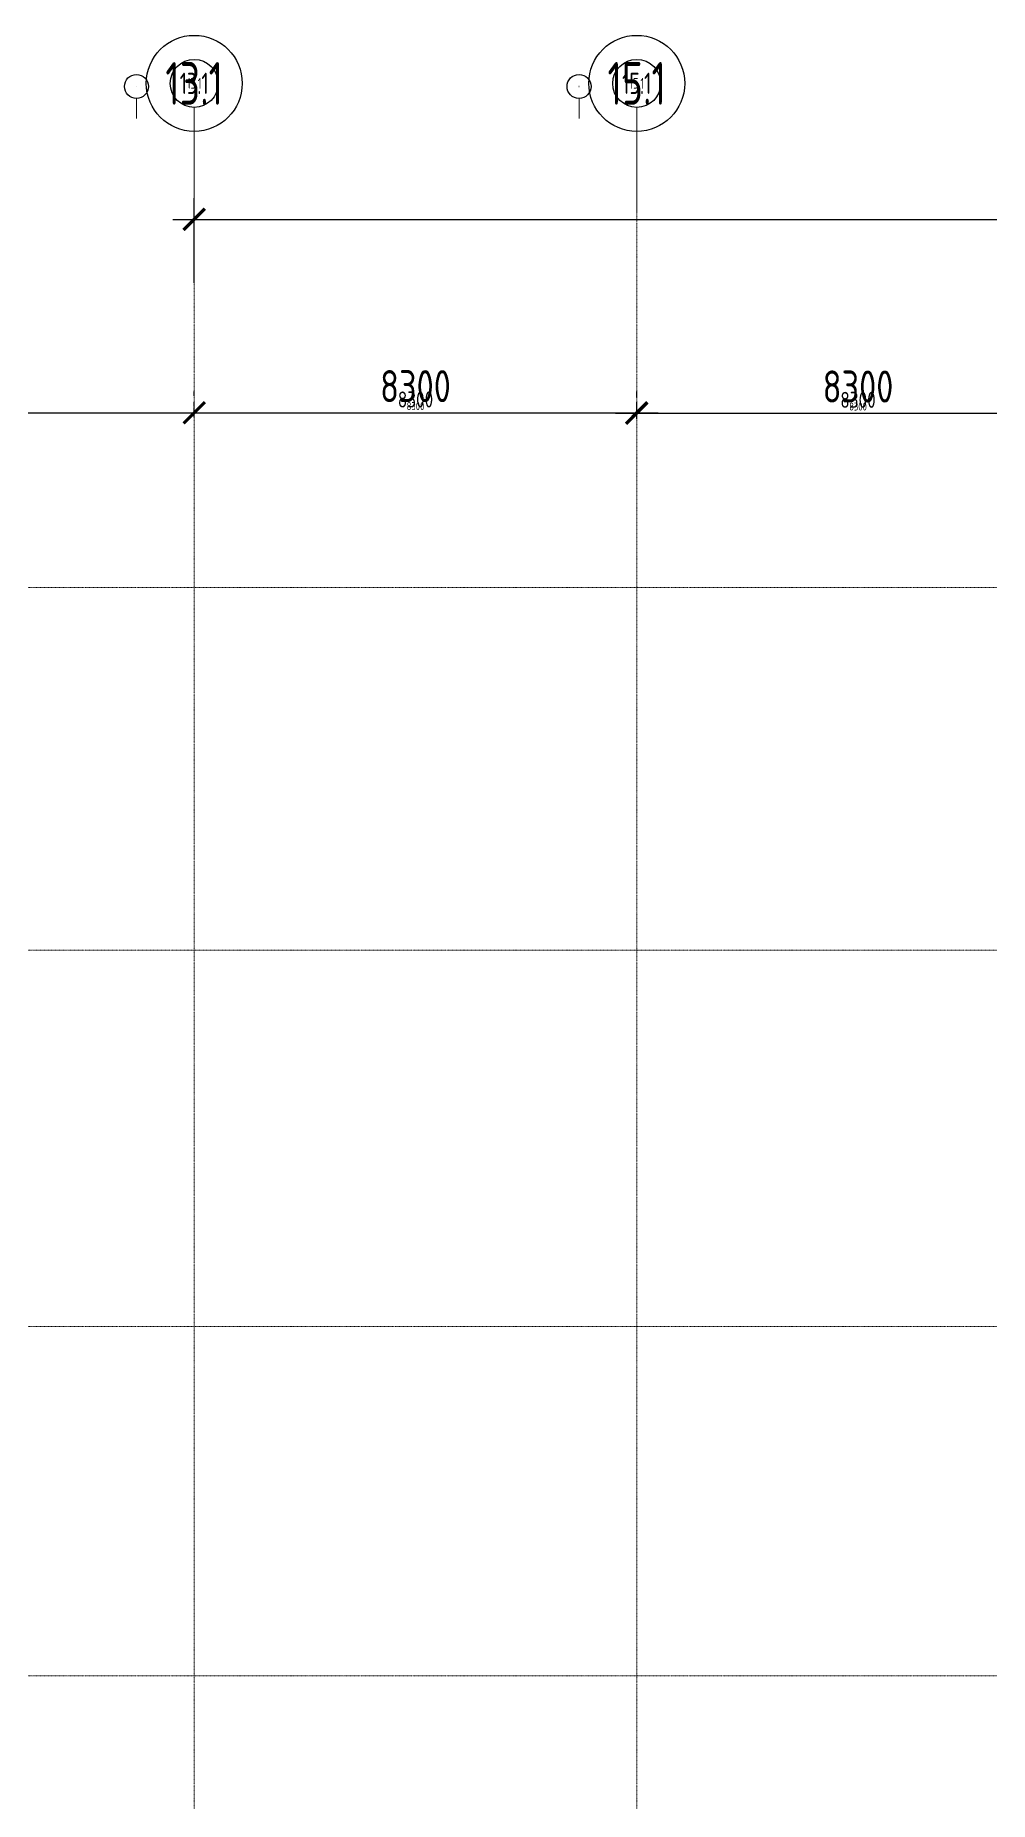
# Model space of a CAD drawing. Header units: millimetres. Extents: x -798 to 124478, y -405 to 121556.
# Drawn here: x 52093 to 69992, y 39219 to 72329 of the extents above; entities that cross this region are included whole.
import ezdxf
from ezdxf.enums import TextEntityAlignment as Align

# ---------------------------------------------------------------- set-up
doc = ezdxf.new("R2010")
doc.units = ezdxf.units.MM
doc.linetypes.add('CENTER', pattern=[2, 1.25, -0.25, 0.25, -0.25])
doc.linetypes.add('Strichpunkt', pattern=[25.4, 12.7, -6.35, 0, -6.35])
for name, color, linetype in [('1', 7, 'Continuous'), ('1 @ 0.1', 7, 'Continuous'), ('1 @ 0.15', 7, 'Continuous'), ('1 @ 0.2', 7, 'Continuous'), ('1 @ 100', 7, 'Continuous'), ('1 @ 200', 7, 'Continuous'), ('1 @ 50', 7, 'Continuous'), ('A-DIM', 4, 'Continuous'), ('A-DIM @ 0.1', 4, 'Continuous'), ('A-DIM @ 0.15', 4, 'Continuous'), ('A-DIM @ 0.2', 4, 'Continuous'), ('A-DIM @ 100', 4, 'Continuous'), ('A-DIM @ 200', 4, 'Continuous'), ('A-DIM @ 50', 4, 'Continuous')]:
    doc.layers.add(name, color=color, linetype=linetype)
doc.layers.add('A-AXES', color=40, linetype='CENTER', lineweight=5)
doc.styles.add('Arch-Dim', font='romans.shx', dxfattribs={"width": 0.75})
doc.dimstyles.new('Масштабируемый', dxfattribs={"dimscale": 100, "dimtxt": 3, "dimasz": 2, "dimexe": 2, "dimexo": 2, "dimgap": 1, "dimtad": 1, "dimdec": 0, "dimzin": 3, "dimdsep": 46, "dimtxsty": 'Arch-Dim', "dimblk": 'ARCHTICK', "dimcen": 2.5, "dimdle": 2, "dimazin": 2, "dimtfac": 0.75, "dimtdec": 0, "dimtmove": 1, "dimatfit": 0, "dimfxl": 1, "dimtolj": 1, "dimtzin": 0, "dimarcsym": 0})

# ---------------------------------------------------------------- blocks, each defined once
blk = doc.blocks.new('_ArchTick')
at = {"color": 0, "linetype": 'ByBlock', "const_width": 0.15}
blk.add_lwpolyline([(-0.5, -0.5), (0.5, 0.5)], dxfattribs=at)
blk = doc.blocks.new('*D381')
at = {"layer": 'A-DIM', "color": 0, "lineweight": -2, "ltscale": 50, "transparency": 16777216}
for p, q in [((2206197, -2366844), (2206197, -2368771)), ((2214492, -2368053), (2214492, -2367971)), ((2205797, -2368371), (2214892, -2368371))]:
    blk.add_line(p, q, dxfattribs=at)
at = {"layer": 'Defpoints', "color": 0, "ltscale": 50, "transparency": 16777216}
for p in [(2206197, -2366444), (2214492, -2368371), (2214492, -2368453)]:
    blk.add_point(p, dxfattribs=at)
at = {"layer": 'A-DIM', "color": 0, "lineweight": -2, "ltscale": 50, "transparency": 16777216, "xscale": 400, "yscale": 400, "zscale": 400, "rotation": 180}
blk.add_blockref('_ArchTick', (2206197, -2368371), dxfattribs=at)
at = {"layer": 'A-DIM', "color": 0, "lineweight": -2, "ltscale": 50, "transparency": 16777216, "xscale": 400, "yscale": 400, "zscale": 400}
blk.add_blockref('_ArchTick', (2214492, -2368371), dxfattribs=at)
at = {"layer": 'A-DIM', "color": 0, "ltscale": 50, "transparency": 16777216, "insert": (2210344, -2367871), "char_height": 600, "attachment_point": 5, "style": 'Arch-Dim'}
blk.add_mtext('\\A1;8295', dxfattribs=at)
blk = doc.blocks.new('*D382')
at = {"layer": 'A-DIM', "color": 0, "lineweight": -2, "ltscale": 50, "transparency": 16777216}
for p, q in [((2206197, -2366445), (2206197, -2368372)), ((2206196, -2368371), (2214492, -2368371)), ((2214492, -2368453), (2214492, -2368371))]:
    blk.add_line(p, q, dxfattribs=at)
at = {"layer": 'Defpoints', "color": 0, "ltscale": 50, "transparency": 16777216}
for p in [(2206197, -2366444), (2214492, -2368371), (2214492, -2368453)]:
    blk.add_point(p, dxfattribs=at)
at = {"layer": 'A-DIM', "color": 0, "lineweight": -2, "ltscale": 50, "transparency": 16777216, "xscale": 0.3, "yscale": 0.3, "zscale": 0.3, "rotation": 180}
blk.add_blockref('_ArchTick', (2206197, -2368371), dxfattribs=at)
at = {"layer": 'A-DIM', "color": 0, "lineweight": -2, "ltscale": 50, "transparency": 16777216, "xscale": 0.3, "yscale": 0.3, "zscale": 0.3}
blk.add_blockref('_ArchTick', (2214492, -2368371), dxfattribs=at)
at = {"layer": 'A-DIM', "color": 0, "ltscale": 50, "transparency": 16777216, "insert": (2210344, -2368371), "char_height": 0.45, "attachment_point": 5, "style": 'Arch-Dim'}
blk.add_mtext('\\A1;8295', dxfattribs=at)
blk = doc.blocks.new('*D383')
at = {"layer": 'A-DIM', "color": 0, "lineweight": -2, "ltscale": 50, "transparency": 16777216}
for p, q in [((2206197, -2366544), (2206197, -2368471)), ((2206097, -2368371), (2214592, -2368371)), ((2214492, -2368353), (2214492, -2368271))]:
    blk.add_line(p, q, dxfattribs=at)
at = {"layer": 'Defpoints', "color": 0, "ltscale": 50, "transparency": 16777216}
for p in [(2206197, -2366444), (2214492, -2368371), (2214492, -2368453)]:
    blk.add_point(p, dxfattribs=at)
at = {"layer": 'A-DIM', "color": 0, "lineweight": -2, "ltscale": 50, "transparency": 16777216, "xscale": 100, "yscale": 100, "zscale": 100, "rotation": 180}
blk.add_blockref('_ArchTick', (2206197, -2368371), dxfattribs=at)
at = {"layer": 'A-DIM', "color": 0, "lineweight": -2, "ltscale": 50, "transparency": 16777216, "xscale": 100, "yscale": 100, "zscale": 100}
blk.add_blockref('_ArchTick', (2214492, -2368371), dxfattribs=at)
at = {"layer": 'A-DIM', "color": 0, "ltscale": 50, "transparency": 16777216, "insert": (2210344, -2368246), "char_height": 150, "attachment_point": 5, "style": 'Arch-Dim'}
blk.add_mtext('\\A1;8295', dxfattribs=at)
blk = doc.blocks.new('*D385')
at = {"layer": 'A-DIM', "color": 0, "lineweight": -2, "ltscale": 50, "transparency": 16777216}
for p, q in [((2206197, -2366644), (2206197, -2368571)), ((2205997, -2368371), (2214692, -2368371)), ((2214492, -2368253), (2214492, -2368171))]:
    blk.add_line(p, q, dxfattribs=at)
at = {"layer": 'Defpoints', "color": 0, "ltscale": 50, "transparency": 16777216}
for p in [(2206197, -2366444), (2214492, -2368371), (2214492, -2368453)]:
    blk.add_point(p, dxfattribs=at)
at = {"layer": 'A-DIM', "color": 0, "lineweight": -2, "ltscale": 50, "transparency": 16777216, "xscale": 200, "yscale": 200, "zscale": 200, "rotation": 180}
blk.add_blockref('_ArchTick', (2206197, -2368371), dxfattribs=at)
at = {"layer": 'A-DIM', "color": 0, "lineweight": -2, "ltscale": 50, "transparency": 16777216, "xscale": 200, "yscale": 200, "zscale": 200}
blk.add_blockref('_ArchTick', (2214492, -2368371), dxfattribs=at)
at = {"layer": 'A-DIM', "color": 0, "ltscale": 50, "transparency": 16777216, "insert": (2210344, -2368121), "char_height": 300, "attachment_point": 5, "style": 'Arch-Dim'}
blk.add_mtext('\\A1;8295', dxfattribs=at)
blk = doc.blocks.new('*D386')
at = {"layer": 'A-DIM', "color": 0, "lineweight": -2, "ltscale": 50, "transparency": 16777216}
for p, q in [((2206197, -2366445), (2206197, -2368372)), ((2206196, -2368371), (2214492, -2368371)), ((2214492, -2368453), (2214492, -2368371))]:
    blk.add_line(p, q, dxfattribs=at)
at = {"layer": 'Defpoints', "color": 0, "ltscale": 50, "transparency": 16777216}
for p in [(2206197, -2366444), (2214492, -2368371), (2214492, -2368453)]:
    blk.add_point(p, dxfattribs=at)
at = {"layer": 'A-DIM', "color": 0, "lineweight": -2, "ltscale": 50, "transparency": 16777216, "xscale": 0.4, "yscale": 0.4, "zscale": 0.4, "rotation": 180}
blk.add_blockref('_ArchTick', (2206197, -2368371), dxfattribs=at)
at = {"layer": 'A-DIM', "color": 0, "lineweight": -2, "ltscale": 50, "transparency": 16777216, "xscale": 0.4, "yscale": 0.4, "zscale": 0.4}
blk.add_blockref('_ArchTick', (2214492, -2368371), dxfattribs=at)
at = {"layer": 'A-DIM', "color": 0, "ltscale": 50, "transparency": 16777216, "insert": (2210344, -2368371), "char_height": 0.6, "attachment_point": 5, "style": 'Arch-Dim'}
blk.add_mtext('\\A1;8295', dxfattribs=at)
blk = doc.blocks.new('*D387')
at = {"layer": 'A-DIM', "color": 0, "lineweight": -2, "ltscale": 50, "transparency": 16777216}
for p, q in [((2206197, -2366445), (2206197, -2368371)), ((2206196, -2368371), (2214492, -2368371)), ((2214492, -2368453), (2214492, -2368371))]:
    blk.add_line(p, q, dxfattribs=at)
at = {"layer": 'Defpoints', "color": 0, "ltscale": 50, "transparency": 16777216}
for p in [(2206197, -2366444), (2214492, -2368371), (2214492, -2368453)]:
    blk.add_point(p, dxfattribs=at)
at = {"layer": 'A-DIM', "color": 0, "lineweight": -2, "ltscale": 50, "transparency": 16777216, "xscale": 0.2, "yscale": 0.2, "zscale": 0.2, "rotation": 180}
blk.add_blockref('_ArchTick', (2206197, -2368371), dxfattribs=at)
at = {"layer": 'A-DIM', "color": 0, "lineweight": -2, "ltscale": 50, "transparency": 16777216, "xscale": 0.2, "yscale": 0.2, "zscale": 0.2}
blk.add_blockref('_ArchTick', (2214492, -2368371), dxfattribs=at)
at = {"layer": 'A-DIM', "color": 0, "ltscale": 50, "transparency": 16777216, "insert": (2210344, -2368371), "char_height": 0.3, "attachment_point": 5, "style": 'Arch-Dim'}
blk.add_mtext('\\A1;8295', dxfattribs=at)
blk = doc.blocks.new('*D388')
at = {"layer": 'A-DIM', "color": 0, "lineweight": -2, "ltscale": 50, "transparency": 16777216}
for p, q in [((2214492, -2368053), (2214492, -2367971)), ((2222792, -2368082), (2222792, -2367971)), ((2214092, -2368371), (2223192, -2368371))]:
    blk.add_line(p, q, dxfattribs=at)
at = {"layer": 'Defpoints', "color": 0, "ltscale": 50, "transparency": 16777216}
for p in [(2222792, -2368371), (2214492, -2368453), (2222792, -2368482)]:
    blk.add_point(p, dxfattribs=at)
at = {"layer": 'A-DIM', "color": 0, "lineweight": -2, "ltscale": 50, "transparency": 16777216, "xscale": 400, "yscale": 400, "zscale": 400, "rotation": 180}
blk.add_blockref('_ArchTick', (2214492, -2368371), dxfattribs=at)
at = {"layer": 'A-DIM', "color": 0, "lineweight": -2, "ltscale": 50, "transparency": 16777216, "xscale": 400, "yscale": 400, "zscale": 400}
blk.add_blockref('_ArchTick', (2222792, -2368371), dxfattribs=at)
at = {"layer": 'A-DIM', "color": 0, "ltscale": 50, "transparency": 16777216, "insert": (2218642, -2367871), "char_height": 600, "attachment_point": 5, "style": 'Arch-Dim'}
blk.add_mtext('\\A1;8300', dxfattribs=at)
blk = doc.blocks.new('*D389')
at = {"layer": 'A-DIM', "color": 0, "lineweight": -2, "ltscale": 50, "transparency": 16777216}
for p, q in [((2214491, -2368371), (2222792, -2368371)), ((2214492, -2368453), (2214492, -2368371)), ((2222792, -2368481), (2222792, -2368371))]:
    blk.add_line(p, q, dxfattribs=at)
at = {"layer": 'Defpoints', "color": 0, "ltscale": 50, "transparency": 16777216}
for p in [(2222792, -2368371), (2214492, -2368453), (2222792, -2368482)]:
    blk.add_point(p, dxfattribs=at)
at = {"layer": 'A-DIM', "color": 0, "lineweight": -2, "ltscale": 50, "transparency": 16777216, "xscale": 0.3, "yscale": 0.3, "zscale": 0.3, "rotation": 180}
blk.add_blockref('_ArchTick', (2214492, -2368371), dxfattribs=at)
at = {"layer": 'A-DIM', "color": 0, "lineweight": -2, "ltscale": 50, "transparency": 16777216, "xscale": 0.3, "yscale": 0.3, "zscale": 0.3}
blk.add_blockref('_ArchTick', (2222792, -2368371), dxfattribs=at)
at = {"layer": 'A-DIM', "color": 0, "ltscale": 50, "transparency": 16777216, "insert": (2218642, -2368371), "char_height": 0.45, "attachment_point": 5, "style": 'Arch-Dim'}
blk.add_mtext('\\A1;8300', dxfattribs=at)
blk = doc.blocks.new('*D390')
at = {"layer": 'A-DIM', "color": 0, "lineweight": -2, "ltscale": 50, "transparency": 16777216}
for p, q in [((2214392, -2368371), (2222892, -2368371)), ((2214492, -2368353), (2214492, -2368271)), ((2222792, -2368382), (2222792, -2368271))]:
    blk.add_line(p, q, dxfattribs=at)
at = {"layer": 'Defpoints', "color": 0, "ltscale": 50, "transparency": 16777216}
for p in [(2222792, -2368371), (2214492, -2368453), (2222792, -2368482)]:
    blk.add_point(p, dxfattribs=at)
at = {"layer": 'A-DIM', "color": 0, "lineweight": -2, "ltscale": 50, "transparency": 16777216, "xscale": 100, "yscale": 100, "zscale": 100, "rotation": 180}
blk.add_blockref('_ArchTick', (2214492, -2368371), dxfattribs=at)
at = {"layer": 'A-DIM', "color": 0, "lineweight": -2, "ltscale": 50, "transparency": 16777216, "xscale": 100, "yscale": 100, "zscale": 100}
blk.add_blockref('_ArchTick', (2222792, -2368371), dxfattribs=at)
at = {"layer": 'A-DIM', "color": 0, "ltscale": 50, "transparency": 16777216, "insert": (2218642, -2368246), "char_height": 150, "attachment_point": 5, "style": 'Arch-Dim'}
blk.add_mtext('\\A1;8300', dxfattribs=at)
blk = doc.blocks.new('*D392')
at = {"layer": 'A-DIM', "color": 0, "lineweight": -2, "ltscale": 50, "transparency": 16777216}
for p, q in [((2214292, -2368371), (2222992, -2368371)), ((2214492, -2368253), (2214492, -2368171)), ((2222792, -2368282), (2222792, -2368171))]:
    blk.add_line(p, q, dxfattribs=at)
at = {"layer": 'Defpoints', "color": 0, "ltscale": 50, "transparency": 16777216}
for p in [(2222792, -2368371), (2214492, -2368453), (2222792, -2368482)]:
    blk.add_point(p, dxfattribs=at)
at = {"layer": 'A-DIM', "color": 0, "lineweight": -2, "ltscale": 50, "transparency": 16777216, "xscale": 200, "yscale": 200, "zscale": 200, "rotation": 180}
blk.add_blockref('_ArchTick', (2214492, -2368371), dxfattribs=at)
at = {"layer": 'A-DIM', "color": 0, "lineweight": -2, "ltscale": 50, "transparency": 16777216, "xscale": 200, "yscale": 200, "zscale": 200}
blk.add_blockref('_ArchTick', (2222792, -2368371), dxfattribs=at)
at = {"layer": 'A-DIM', "color": 0, "ltscale": 50, "transparency": 16777216, "insert": (2218642, -2368121), "char_height": 300, "attachment_point": 5, "style": 'Arch-Dim'}
blk.add_mtext('\\A1;8300', dxfattribs=at)
blk = doc.blocks.new('*D393')
at = {"layer": 'A-DIM', "color": 0, "lineweight": -2, "ltscale": 50, "transparency": 16777216}
for p, q in [((2214491, -2368371), (2222792, -2368371)), ((2214492, -2368453), (2214492, -2368371)), ((2222792, -2368481), (2222792, -2368371))]:
    blk.add_line(p, q, dxfattribs=at)
at = {"layer": 'Defpoints', "color": 0, "ltscale": 50, "transparency": 16777216}
for p in [(2222792, -2368371), (2214492, -2368453), (2222792, -2368482)]:
    blk.add_point(p, dxfattribs=at)
at = {"layer": 'A-DIM', "color": 0, "lineweight": -2, "ltscale": 50, "transparency": 16777216, "xscale": 0.4, "yscale": 0.4, "zscale": 0.4, "rotation": 180}
blk.add_blockref('_ArchTick', (2214492, -2368371), dxfattribs=at)
at = {"layer": 'A-DIM', "color": 0, "lineweight": -2, "ltscale": 50, "transparency": 16777216, "xscale": 0.4, "yscale": 0.4, "zscale": 0.4}
blk.add_blockref('_ArchTick', (2222792, -2368371), dxfattribs=at)
at = {"layer": 'A-DIM', "color": 0, "ltscale": 50, "transparency": 16777216, "insert": (2218642, -2368371), "char_height": 0.6, "attachment_point": 5, "style": 'Arch-Dim'}
blk.add_mtext('\\A1;8300', dxfattribs=at)
blk = doc.blocks.new('*D394')
at = {"layer": 'A-DIM', "color": 0, "lineweight": -2, "ltscale": 50, "transparency": 16777216}
for p, q in [((2214491, -2368371), (2222792, -2368371)), ((2214492, -2368453), (2214492, -2368371)), ((2222792, -2368481), (2222792, -2368371))]:
    blk.add_line(p, q, dxfattribs=at)
at = {"layer": 'Defpoints', "color": 0, "ltscale": 50, "transparency": 16777216}
for p in [(2222792, -2368371), (2214492, -2368453), (2222792, -2368482)]:
    blk.add_point(p, dxfattribs=at)
at = {"layer": 'A-DIM', "color": 0, "lineweight": -2, "ltscale": 50, "transparency": 16777216, "xscale": 0.2, "yscale": 0.2, "zscale": 0.2, "rotation": 180}
blk.add_blockref('_ArchTick', (2214492, -2368371), dxfattribs=at)
at = {"layer": 'A-DIM', "color": 0, "lineweight": -2, "ltscale": 50, "transparency": 16777216, "xscale": 0.2, "yscale": 0.2, "zscale": 0.2}
blk.add_blockref('_ArchTick', (2222792, -2368371), dxfattribs=at)
at = {"layer": 'A-DIM', "color": 0, "ltscale": 50, "transparency": 16777216, "insert": (2218642, -2368371), "char_height": 0.3, "attachment_point": 5, "style": 'Arch-Dim'}
blk.add_mtext('\\A1;8300', dxfattribs=at)
blk = doc.blocks.new('*D395')
at = {"layer": 'A-DIM', "color": 0, "lineweight": -2, "ltscale": 50, "transparency": 16777216}
for p, q in [((2222792, -2368082), (2222792, -2367978)), ((2231092, -2368102), (2231092, -2367978)), ((2222392, -2368378), (2231492, -2368378))]:
    blk.add_line(p, q, dxfattribs=at)
at = {"layer": 'Defpoints', "color": 0, "ltscale": 50, "transparency": 16777216}
for p in [(2231092, -2368378), (2222792, -2368482), (2231092, -2368502)]:
    blk.add_point(p, dxfattribs=at)
at = {"layer": 'A-DIM', "color": 0, "lineweight": -2, "ltscale": 50, "transparency": 16777216, "xscale": 400, "yscale": 400, "zscale": 400, "rotation": 180}
blk.add_blockref('_ArchTick', (2222792, -2368378), dxfattribs=at)
at = {"layer": 'A-DIM', "color": 0, "lineweight": -2, "ltscale": 50, "transparency": 16777216, "xscale": 400, "yscale": 400, "zscale": 400}
blk.add_blockref('_ArchTick', (2231092, -2368378), dxfattribs=at)
at = {"layer": 'A-DIM', "color": 0, "ltscale": 50, "transparency": 16777216, "insert": (2226942, -2367878), "char_height": 600, "attachment_point": 5, "style": 'Arch-Dim'}
blk.add_mtext('\\A1;8300', dxfattribs=at)
blk = doc.blocks.new('*D396')
at = {"layer": 'A-DIM', "color": 0, "lineweight": -2, "ltscale": 50, "transparency": 16777216}
for p, q in [((2222791, -2368378), (2231092, -2368378)), ((2222792, -2368481), (2222792, -2368377)), ((2231092, -2368502), (2231092, -2368377))]:
    blk.add_line(p, q, dxfattribs=at)
at = {"layer": 'Defpoints', "color": 0, "ltscale": 50, "transparency": 16777216}
for p in [(2231092, -2368378), (2222792, -2368482), (2231092, -2368502)]:
    blk.add_point(p, dxfattribs=at)
at = {"layer": 'A-DIM', "color": 0, "lineweight": -2, "ltscale": 50, "transparency": 16777216, "xscale": 0.3, "yscale": 0.3, "zscale": 0.3, "rotation": 180}
blk.add_blockref('_ArchTick', (2222792, -2368378), dxfattribs=at)
at = {"layer": 'A-DIM', "color": 0, "lineweight": -2, "ltscale": 50, "transparency": 16777216, "xscale": 0.3, "yscale": 0.3, "zscale": 0.3}
blk.add_blockref('_ArchTick', (2231092, -2368378), dxfattribs=at)
at = {"layer": 'A-DIM', "color": 0, "ltscale": 50, "transparency": 16777216, "insert": (2226942, -2368377), "char_height": 0.45, "attachment_point": 5, "style": 'Arch-Dim'}
blk.add_mtext('\\A1;8300', dxfattribs=at)
blk = doc.blocks.new('*D397')
at = {"layer": 'A-DIM', "color": 0, "lineweight": -2, "ltscale": 50, "transparency": 16777216}
for p, q in [((2222692, -2368378), (2231192, -2368378)), ((2222792, -2368382), (2222792, -2368278)), ((2231092, -2368402), (2231092, -2368278))]:
    blk.add_line(p, q, dxfattribs=at)
at = {"layer": 'Defpoints', "color": 0, "ltscale": 50, "transparency": 16777216}
for p in [(2231092, -2368378), (2222792, -2368482), (2231092, -2368502)]:
    blk.add_point(p, dxfattribs=at)
at = {"layer": 'A-DIM', "color": 0, "lineweight": -2, "ltscale": 50, "transparency": 16777216, "xscale": 100, "yscale": 100, "zscale": 100, "rotation": 180}
blk.add_blockref('_ArchTick', (2222792, -2368378), dxfattribs=at)
at = {"layer": 'A-DIM', "color": 0, "lineweight": -2, "ltscale": 50, "transparency": 16777216, "xscale": 100, "yscale": 100, "zscale": 100}
blk.add_blockref('_ArchTick', (2231092, -2368378), dxfattribs=at)
at = {"layer": 'A-DIM', "color": 0, "ltscale": 50, "transparency": 16777216, "insert": (2226942, -2368253), "char_height": 150, "attachment_point": 5, "style": 'Arch-Dim'}
blk.add_mtext('\\A1;8300', dxfattribs=at)
blk = doc.blocks.new('*D399')
at = {"layer": 'A-DIM', "color": 0, "lineweight": -2, "ltscale": 50, "transparency": 16777216}
for p, q in [((2222592, -2368378), (2231292, -2368378)), ((2222792, -2368282), (2222792, -2368178)), ((2231092, -2368302), (2231092, -2368178))]:
    blk.add_line(p, q, dxfattribs=at)
at = {"layer": 'Defpoints', "color": 0, "ltscale": 50, "transparency": 16777216}
for p in [(2231092, -2368378), (2222792, -2368482), (2231092, -2368502)]:
    blk.add_point(p, dxfattribs=at)
at = {"layer": 'A-DIM', "color": 0, "lineweight": -2, "ltscale": 50, "transparency": 16777216, "xscale": 200, "yscale": 200, "zscale": 200, "rotation": 180}
blk.add_blockref('_ArchTick', (2222792, -2368378), dxfattribs=at)
at = {"layer": 'A-DIM', "color": 0, "lineweight": -2, "ltscale": 50, "transparency": 16777216, "xscale": 200, "yscale": 200, "zscale": 200}
blk.add_blockref('_ArchTick', (2231092, -2368378), dxfattribs=at)
at = {"layer": 'A-DIM', "color": 0, "ltscale": 50, "transparency": 16777216, "insert": (2226942, -2368128), "char_height": 300, "attachment_point": 5, "style": 'Arch-Dim'}
blk.add_mtext('\\A1;8300', dxfattribs=at)
blk = doc.blocks.new('*D400')
at = {"layer": 'A-DIM', "color": 0, "lineweight": -2, "ltscale": 50, "transparency": 16777216}
for p, q in [((2222791, -2368378), (2231092, -2368378)), ((2222792, -2368481), (2222792, -2368377)), ((2231092, -2368501), (2231092, -2368377))]:
    blk.add_line(p, q, dxfattribs=at)
at = {"layer": 'Defpoints', "color": 0, "ltscale": 50, "transparency": 16777216}
for p in [(2231092, -2368378), (2222792, -2368482), (2231092, -2368502)]:
    blk.add_point(p, dxfattribs=at)
at = {"layer": 'A-DIM', "color": 0, "lineweight": -2, "ltscale": 50, "transparency": 16777216, "xscale": 0.4, "yscale": 0.4, "zscale": 0.4, "rotation": 180}
blk.add_blockref('_ArchTick', (2222792, -2368378), dxfattribs=at)
at = {"layer": 'A-DIM', "color": 0, "lineweight": -2, "ltscale": 50, "transparency": 16777216, "xscale": 0.4, "yscale": 0.4, "zscale": 0.4}
blk.add_blockref('_ArchTick', (2231092, -2368378), dxfattribs=at)
at = {"layer": 'A-DIM', "color": 0, "ltscale": 50, "transparency": 16777216, "insert": (2226942, -2368377), "char_height": 0.6, "attachment_point": 5, "style": 'Arch-Dim'}
blk.add_mtext('\\A1;8300', dxfattribs=at)
blk = doc.blocks.new('*D401')
at = {"layer": 'A-DIM', "color": 0, "lineweight": -2, "ltscale": 50, "transparency": 16777216}
for p, q in [((2222791, -2368378), (2231092, -2368378)), ((2222792, -2368481), (2222792, -2368377)), ((2231092, -2368502), (2231092, -2368377))]:
    blk.add_line(p, q, dxfattribs=at)
at = {"layer": 'Defpoints', "color": 0, "ltscale": 50, "transparency": 16777216}
for p in [(2231092, -2368378), (2222792, -2368482), (2231092, -2368502)]:
    blk.add_point(p, dxfattribs=at)
at = {"layer": 'A-DIM', "color": 0, "lineweight": -2, "ltscale": 50, "transparency": 16777216, "xscale": 0.2, "yscale": 0.2, "zscale": 0.2, "rotation": 180}
blk.add_blockref('_ArchTick', (2222792, -2368378), dxfattribs=at)
at = {"layer": 'A-DIM', "color": 0, "lineweight": -2, "ltscale": 50, "transparency": 16777216, "xscale": 0.2, "yscale": 0.2, "zscale": 0.2}
blk.add_blockref('_ArchTick', (2231092, -2368378), dxfattribs=at)
at = {"layer": 'A-DIM', "color": 0, "ltscale": 50, "transparency": 16777216, "insert": (2226942, -2368377), "char_height": 0.3, "attachment_point": 5, "style": 'Arch-Dim'}
blk.add_mtext('\\A1;8300', dxfattribs=at)
blk = doc.blocks.new('*D444')
at = {"layer": 'A-DIM', "color": 0, "lineweight": -2, "ltscale": 50, "transparency": 16777216}
for p, q in [((2214492, -2365537), (2214492, -2364344)), ((2272592, -2364901), (2272592, -2364344)), ((2214092, -2364744), (2272992, -2364744))]:
    blk.add_line(p, q, dxfattribs=at)
at = {"layer": 'Defpoints', "color": 0, "ltscale": 50, "transparency": 16777216}
for p in [(2272592, -2364744), (2272592, -2365301), (2214492, -2365937)]:
    blk.add_point(p, dxfattribs=at)
at = {"layer": 'A-DIM', "color": 0, "lineweight": -2, "ltscale": 50, "transparency": 16777216, "xscale": 400, "yscale": 400, "zscale": 400, "rotation": 180}
blk.add_blockref('_ArchTick', (2214492, -2364744), dxfattribs=at)
at = {"layer": 'A-DIM', "color": 0, "lineweight": -2, "ltscale": 50, "transparency": 16777216, "xscale": 400, "yscale": 400, "zscale": 400}
blk.add_blockref('_ArchTick', (2272592, -2364744), dxfattribs=at)
at = {"layer": 'A-DIM', "color": 0, "ltscale": 50, "transparency": 16777216, "insert": (2243542, -2364244), "char_height": 600, "attachment_point": 5, "style": 'Arch-Dim'}
blk.add_mtext('\\A1;58100', dxfattribs=at)
blk = doc.blocks.new('*D445')
at = {"layer": 'A-DIM', "color": 0, "lineweight": -2, "ltscale": 50, "transparency": 16777216}
for p, q in [((2214491, -2364744), (2272592, -2364744)), ((2214492, -2365937), (2214492, -2364744)), ((2272592, -2365301), (2272592, -2364744))]:
    blk.add_line(p, q, dxfattribs=at)
at = {"layer": 'Defpoints', "color": 0, "ltscale": 50, "transparency": 16777216}
for p in [(2272592, -2364744), (2272592, -2365301), (2214492, -2365937)]:
    blk.add_point(p, dxfattribs=at)
at = {"layer": 'A-DIM', "color": 0, "lineweight": -2, "ltscale": 50, "transparency": 16777216, "xscale": 0.3, "yscale": 0.3, "zscale": 0.3, "rotation": 180}
blk.add_blockref('_ArchTick', (2214492, -2364744), dxfattribs=at)
at = {"layer": 'A-DIM', "color": 0, "lineweight": -2, "ltscale": 50, "transparency": 16777216, "xscale": 0.3, "yscale": 0.3, "zscale": 0.3}
blk.add_blockref('_ArchTick', (2272592, -2364744), dxfattribs=at)
at = {"layer": 'A-DIM', "color": 0, "ltscale": 50, "transparency": 16777216, "insert": (2243542, -2364744), "char_height": 0.45, "attachment_point": 5, "style": 'Arch-Dim'}
blk.add_mtext('\\A1;58100', dxfattribs=at)
blk = doc.blocks.new('*D446')
at = {"layer": 'A-DIM', "color": 0, "lineweight": -2, "ltscale": 50, "transparency": 16777216}
for p, q in [((2214392, -2364744), (2272692, -2364744)), ((2214492, -2365837), (2214492, -2364644)), ((2272592, -2365201), (2272592, -2364644))]:
    blk.add_line(p, q, dxfattribs=at)
at = {"layer": 'Defpoints', "color": 0, "ltscale": 50, "transparency": 16777216}
for p in [(2272592, -2364744), (2272592, -2365301), (2214492, -2365937)]:
    blk.add_point(p, dxfattribs=at)
at = {"layer": 'A-DIM', "color": 0, "lineweight": -2, "ltscale": 50, "transparency": 16777216, "xscale": 100, "yscale": 100, "zscale": 100, "rotation": 180}
blk.add_blockref('_ArchTick', (2214492, -2364744), dxfattribs=at)
at = {"layer": 'A-DIM', "color": 0, "lineweight": -2, "ltscale": 50, "transparency": 16777216, "xscale": 100, "yscale": 100, "zscale": 100}
blk.add_blockref('_ArchTick', (2272592, -2364744), dxfattribs=at)
at = {"layer": 'A-DIM', "color": 0, "ltscale": 50, "transparency": 16777216, "insert": (2243542, -2364619), "char_height": 150, "attachment_point": 5, "style": 'Arch-Dim'}
blk.add_mtext('\\A1;58100', dxfattribs=at)
blk = doc.blocks.new('*D448')
at = {"layer": 'A-DIM', "color": 0, "lineweight": -2, "ltscale": 50, "transparency": 16777216}
for p, q in [((2214292, -2364744), (2272792, -2364744)), ((2214492, -2365737), (2214492, -2364544)), ((2272592, -2365101), (2272592, -2364544))]:
    blk.add_line(p, q, dxfattribs=at)
at = {"layer": 'Defpoints', "color": 0, "ltscale": 50, "transparency": 16777216}
for p in [(2272592, -2364744), (2272592, -2365301), (2214492, -2365937)]:
    blk.add_point(p, dxfattribs=at)
at = {"layer": 'A-DIM', "color": 0, "lineweight": -2, "ltscale": 50, "transparency": 16777216, "xscale": 200, "yscale": 200, "zscale": 200, "rotation": 180}
blk.add_blockref('_ArchTick', (2214492, -2364744), dxfattribs=at)
at = {"layer": 'A-DIM', "color": 0, "lineweight": -2, "ltscale": 50, "transparency": 16777216, "xscale": 200, "yscale": 200, "zscale": 200}
blk.add_blockref('_ArchTick', (2272592, -2364744), dxfattribs=at)
at = {"layer": 'A-DIM', "color": 0, "ltscale": 50, "transparency": 16777216, "insert": (2243542, -2364494), "char_height": 300, "attachment_point": 5, "style": 'Arch-Dim'}
blk.add_mtext('\\A1;58100', dxfattribs=at)
blk = doc.blocks.new('*D449')
at = {"layer": 'A-DIM', "color": 0, "lineweight": -2, "ltscale": 50, "transparency": 16777216}
for p, q in [((2214491, -2364744), (2272592, -2364744)), ((2214492, -2365937), (2214492, -2364744)), ((2272592, -2365301), (2272592, -2364744))]:
    blk.add_line(p, q, dxfattribs=at)
at = {"layer": 'Defpoints', "color": 0, "ltscale": 50, "transparency": 16777216}
for p in [(2272592, -2364744), (2272592, -2365301), (2214492, -2365937)]:
    blk.add_point(p, dxfattribs=at)
at = {"layer": 'A-DIM', "color": 0, "lineweight": -2, "ltscale": 50, "transparency": 16777216, "xscale": 0.4, "yscale": 0.4, "zscale": 0.4, "rotation": 180}
blk.add_blockref('_ArchTick', (2214492, -2364744), dxfattribs=at)
at = {"layer": 'A-DIM', "color": 0, "lineweight": -2, "ltscale": 50, "transparency": 16777216, "xscale": 0.4, "yscale": 0.4, "zscale": 0.4}
blk.add_blockref('_ArchTick', (2272592, -2364744), dxfattribs=at)
at = {"layer": 'A-DIM', "color": 0, "ltscale": 50, "transparency": 16777216, "insert": (2243542, -2364744), "char_height": 0.6, "attachment_point": 5, "style": 'Arch-Dim'}
blk.add_mtext('\\A1;58100', dxfattribs=at)
blk = doc.blocks.new('*D450')
at = {"layer": 'A-DIM', "color": 0, "lineweight": -2, "ltscale": 50, "transparency": 16777216}
for p, q in [((2214491, -2364744), (2272592, -2364744)), ((2214492, -2365937), (2214492, -2364744)), ((2272592, -2365301), (2272592, -2364744))]:
    blk.add_line(p, q, dxfattribs=at)
at = {"layer": 'Defpoints', "color": 0, "ltscale": 50, "transparency": 16777216}
for p in [(2272592, -2364744), (2272592, -2365301), (2214492, -2365937)]:
    blk.add_point(p, dxfattribs=at)
at = {"layer": 'A-DIM', "color": 0, "lineweight": -2, "ltscale": 50, "transparency": 16777216, "xscale": 0.2, "yscale": 0.2, "zscale": 0.2, "rotation": 180}
blk.add_blockref('_ArchTick', (2214492, -2364744), dxfattribs=at)
at = {"layer": 'A-DIM', "color": 0, "lineweight": -2, "ltscale": 50, "transparency": 16777216, "xscale": 0.2, "yscale": 0.2, "zscale": 0.2}
blk.add_blockref('_ArchTick', (2272592, -2364744), dxfattribs=at)
at = {"layer": 'A-DIM', "color": 0, "ltscale": 50, "transparency": 16777216, "insert": (2243542, -2364744), "char_height": 0.3, "attachment_point": 5, "style": 'Arch-Dim'}
blk.add_mtext('\\A1;58100', dxfattribs=at)
blk = doc.blocks.new('*U86')
at = {"color": 4, "lineweight": 9}
blk.add_line((0, -4.5), (0, -12.07), dxfattribs=at)
at = {"color": 5, "linetype": 'Continuous', "lineweight": 25}
blk.add_circle((0, 0), 4.5, dxfattribs=at)
at = {"color": 5, "linetype": 'Continuous', "lineweight": 25, "style": 'Arch-Dim', "width": 0.65}
blk.add_attdef('Ось', text='', height=4, dxfattribs=at).set_placement((0, 0), align=Align.MIDDLE)
blk = doc.blocks.new('*U898')
at = {"layer": '1 @ 0.1', "transparency": 33554687}
ref = blk.add_blockref('*U86', (2214492, -2362195), dxfattribs=dict(at, xscale=0.1, yscale=0.1, zscale=0.1))
ref.add_attrib('Ось', '13.1', dxfattribs={"layer": '0', "color": 5, "linetype": 'Continuous', "lineweight": 25, "height": 0.4, "style": 'Arch-Dim', "width": 0.65}).set_placement((2213410, -2362253), align=Align.MIDDLE)
at = {"layer": '1 @ 0.15', "transparency": 33554687, "xscale": 0.15, "yscale": 0.15, "zscale": 0.15}
blk.add_blockref('*U86', (2213409, -2362253), dxfattribs=at).add_auto_attribs({'Ось': '13.1'})
at = {"layer": '1 @ 0.2', "transparency": 33554687, "xscale": 0.2, "yscale": 0.2, "zscale": 0.2}
blk.add_blockref('*U86', (2214492, -2362195), dxfattribs=at).add_auto_attribs({'Ось': '13.1'})
at = {"layer": '1 @ 100', "transparency": 33554687, "xscale": 100, "yscale": 100, "zscale": 100}
blk.add_blockref('*U86', (2214492, -2362195), dxfattribs=at).add_auto_attribs({'Ось': '13.1'})
at = {"layer": '1 @ 200', "transparency": 33554687, "xscale": 200, "yscale": 200, "zscale": 200}
blk.add_blockref('*U86', (2214492, -2362195), dxfattribs=at).add_auto_attribs({'Ось': '13.1'})
at = {"layer": '1 @ 50', "transparency": 33554687}
ref = blk.add_blockref('*U86', (2213409, -2362253), dxfattribs=dict(at, xscale=50, yscale=50, zscale=50))
ref.add_attrib('Ось', '13.1', dxfattribs={"layer": '0', "color": 5, "linetype": 'Continuous', "lineweight": 25, "height": 200, "style": 'Arch-Dim', "width": 0.65}).set_placement((2214492, -2362195), align=Align.MIDDLE)
blk = doc.blocks.new('*U899')
at = {"layer": '1 @ 0.1', "transparency": 33554687}
ref = blk.add_blockref('*U86', (2222792, -2362195), dxfattribs=dict(at, xscale=0.1, yscale=0.1, zscale=0.1))
ref.add_attrib('Ось', '15.1', dxfattribs={"layer": '0', "color": 5, "linetype": 'Continuous', "lineweight": 25, "height": 0.4, "style": 'Arch-Dim', "width": 0.65}).set_placement((2221710, -2362253), align=Align.MIDDLE)
at = {"layer": '1 @ 0.15', "transparency": 33554687, "xscale": 0.15, "yscale": 0.15, "zscale": 0.15}
blk.add_blockref('*U86', (2221709, -2362253), dxfattribs=at).add_auto_attribs({'Ось': '15.1'})
at = {"layer": '1 @ 0.2', "transparency": 33554687, "xscale": 0.2, "yscale": 0.2, "zscale": 0.2}
blk.add_blockref('*U86', (2222792, -2362195), dxfattribs=at).add_auto_attribs({'Ось': '15.1'})
at = {"layer": '1 @ 100', "transparency": 33554687, "xscale": 100, "yscale": 100, "zscale": 100}
blk.add_blockref('*U86', (2222792, -2362195), dxfattribs=at).add_auto_attribs({'Ось': '15.1'})
at = {"layer": '1 @ 200', "transparency": 33554687, "xscale": 200, "yscale": 200, "zscale": 200}
blk.add_blockref('*U86', (2222792, -2362195), dxfattribs=at).add_auto_attribs({'Ось': '15.1'})
at = {"layer": '1 @ 50', "transparency": 33554687}
ref = blk.add_blockref('*U86', (2221709, -2362253), dxfattribs=dict(at, xscale=50, yscale=50, zscale=50))
ref.add_attrib('Ось', '15.1', dxfattribs={"layer": '0', "color": 5, "linetype": 'Continuous', "lineweight": 25, "height": 200, "style": 'Arch-Dim', "width": 0.65}).set_placement((2222792, -2362195), align=Align.MIDDLE)
blk = doc.blocks.new('*U844')
at = {"layer": 'A-DIM @ 0.1', "ltscale": 50, "transparency": 33554687}
dim = blk.add_linear_dim(base=(2214491.7, -2368371.3), p1=(2206196.7, -2366444.3), p2=(2214491.7, -2368453.5), dimstyle='Масштабируемый', override={"dimscale": 0.1, "dimtix": 0, "dimtofl": 1, "dimtmove": 1, "dimatfit": 0}, dxfattribs=at)
dim.commit()
dim.dimension.update_dxf_attribs({"geometry": '*D387', "text_midpoint": (2210344.2, -2368371)})
at = {"layer": 'A-DIM @ 0.15', "ltscale": 50, "transparency": 33554687}
dim = blk.add_linear_dim(base=(2214491.7, -2368371.3), p1=(2206196.7, -2366444.3), p2=(2214491.7, -2368453.5), dimstyle='Масштабируемый', override={"dimscale": 0.15, "dimtix": 0, "dimtofl": 1, "dimtmove": 1, "dimatfit": 0}, dxfattribs=at)
dim.commit()
dim.dimension.update_dxf_attribs({"geometry": '*D382', "text_midpoint": (2210344.2, -2368370.9)})
at = {"layer": 'A-DIM @ 0.2', "ltscale": 50, "transparency": 33554687}
dim = blk.add_linear_dim(base=(2214491.7, -2368371.3), p1=(2206196.7, -2366444.3), p2=(2214491.7, -2368453.5), dimstyle='Масштабируемый', override={"dimscale": 0.2, "dimtix": 0, "dimtofl": 1, "dimtmove": 1, "dimatfit": 0}, dxfattribs=at)
dim.commit()
dim.dimension.update_dxf_attribs({"geometry": '*D386', "text_midpoint": (2210344.2, -2368370.8)})
at = {"layer": 'A-DIM @ 100', "ltscale": 50, "transparency": 33554687}
dim = blk.add_linear_dim(base=(2214491.7, -2368371.3), p1=(2206196.7, -2366444.3), p2=(2214491.7, -2368453.5), dimstyle='Масштабируемый', override={"dimscale": 100, "dimtix": 0, "dimtofl": 1, "dimtmove": 1, "dimatfit": 0}, dxfattribs=at)
dim.commit()
dim.dimension.update_dxf_attribs({"geometry": '*D385', "text_midpoint": (2210344.2, -2368121.3)})
at = {"layer": 'A-DIM @ 200', "ltscale": 50, "transparency": 33554687}
dim = blk.add_linear_dim(base=(2214491.7, -2368371.3), p1=(2206196.7, -2366444.3), p2=(2214491.7, -2368453.5), dimstyle='Масштабируемый', override={"dimscale": 200, "dimtix": 0, "dimtofl": 1, "dimtmove": 1, "dimatfit": 0}, dxfattribs=at)
dim.commit()
dim.dimension.update_dxf_attribs({"geometry": '*D381', "text_midpoint": (2210344.2, -2367871.3)})
at = {"layer": 'A-DIM @ 50', "ltscale": 50, "transparency": 33554687}
dim = blk.add_linear_dim(base=(2214491.7, -2368371.3), p1=(2206196.7, -2366444.3), p2=(2214491.7, -2368453.5), dimstyle='Масштабируемый', override={"dimscale": 50, "dimtix": 0, "dimtofl": 1, "dimtmove": 1, "dimatfit": 0}, dxfattribs=at)
dim.commit()
dim.dimension.update_dxf_attribs({"geometry": '*D383', "text_midpoint": (2210344.2, -2368246.3)})
blk = doc.blocks.new('*U845')
at = {"layer": 'A-DIM @ 0.1', "ltscale": 50, "transparency": 33554687}
dim = blk.add_linear_dim(base=(2222791.7, -2368371.3), p1=(2214491.7, -2368453.5), p2=(2222791.7, -2368481.5), dimstyle='Масштабируемый', override={"dimscale": 0.1, "dimtix": 0, "dimtofl": 1, "dimtmove": 1, "dimatfit": 0}, dxfattribs=at)
dim.commit()
dim.dimension.update_dxf_attribs({"geometry": '*D394', "text_midpoint": (2218641.7, -2368371)})
at = {"layer": 'A-DIM @ 0.15', "ltscale": 50, "transparency": 33554687}
dim = blk.add_linear_dim(base=(2222791.7, -2368371.3), p1=(2214491.7, -2368453.5), p2=(2222791.7, -2368481.5), dimstyle='Масштабируемый', override={"dimscale": 0.15, "dimtix": 0, "dimtofl": 1, "dimtmove": 1, "dimatfit": 0}, dxfattribs=at)
dim.commit()
dim.dimension.update_dxf_attribs({"geometry": '*D389', "text_midpoint": (2218641.7, -2368370.9)})
at = {"layer": 'A-DIM @ 0.2', "ltscale": 50, "transparency": 33554687}
dim = blk.add_linear_dim(base=(2222791.7, -2368371.3), p1=(2214491.7, -2368453.5), p2=(2222791.7, -2368481.5), dimstyle='Масштабируемый', override={"dimscale": 0.2, "dimtix": 0, "dimtofl": 1, "dimtmove": 1, "dimatfit": 0}, dxfattribs=at)
dim.commit()
dim.dimension.update_dxf_attribs({"geometry": '*D393', "text_midpoint": (2218641.7, -2368370.8)})
at = {"layer": 'A-DIM @ 100', "ltscale": 50, "transparency": 33554687}
dim = blk.add_linear_dim(base=(2222791.7, -2368371.3), p1=(2214491.7, -2368453.5), p2=(2222791.7, -2368481.5), dimstyle='Масштабируемый', override={"dimscale": 100, "dimtix": 0, "dimtofl": 1, "dimtmove": 1, "dimatfit": 0}, dxfattribs=at)
dim.commit()
dim.dimension.update_dxf_attribs({"geometry": '*D392', "text_midpoint": (2218641.7, -2368121.3)})
at = {"layer": 'A-DIM @ 200', "ltscale": 50, "transparency": 33554687}
dim = blk.add_linear_dim(base=(2222791.7, -2368371.3), p1=(2214491.7, -2368453.5), p2=(2222791.7, -2368481.5), dimstyle='Масштабируемый', override={"dimscale": 200, "dimtix": 0, "dimtofl": 1, "dimtmove": 1, "dimatfit": 0}, dxfattribs=at)
dim.commit()
dim.dimension.update_dxf_attribs({"geometry": '*D388', "text_midpoint": (2218641.7, -2367871.3)})
at = {"layer": 'A-DIM @ 50', "ltscale": 50, "transparency": 33554687}
dim = blk.add_linear_dim(base=(2222791.7, -2368371.3), p1=(2214491.7, -2368453.5), p2=(2222791.7, -2368481.5), dimstyle='Масштабируемый', override={"dimscale": 50, "dimtix": 0, "dimtofl": 1, "dimtmove": 1, "dimatfit": 0}, dxfattribs=at)
dim.commit()
dim.dimension.update_dxf_attribs({"geometry": '*D390', "text_midpoint": (2218641.7, -2368246.3)})
blk = doc.blocks.new('*U846')
at = {"layer": 'A-DIM @ 0.1', "ltscale": 50, "transparency": 33554687}
dim = blk.add_linear_dim(base=(2231091.7, -2368377.7), p1=(2222791.7, -2368481.5), p2=(2231091.7, -2368501.8), dimstyle='Масштабируемый', override={"dimscale": 0.1, "dimtix": 0, "dimtofl": 1, "dimtmove": 1, "dimatfit": 0}, dxfattribs=at)
dim.commit()
dim.dimension.update_dxf_attribs({"geometry": '*D401', "text_midpoint": (2226941.7, -2368377.4)})
at = {"layer": 'A-DIM @ 0.15', "ltscale": 50, "transparency": 33554687}
dim = blk.add_linear_dim(base=(2231091.7, -2368377.7), p1=(2222791.7, -2368481.5), p2=(2231091.7, -2368501.8), dimstyle='Масштабируемый', override={"dimscale": 0.15, "dimtix": 0, "dimtofl": 1, "dimtmove": 1, "dimatfit": 0}, dxfattribs=at)
dim.commit()
dim.dimension.update_dxf_attribs({"geometry": '*D396', "text_midpoint": (2226941.7, -2368377.3)})
at = {"layer": 'A-DIM @ 0.2', "ltscale": 50, "transparency": 33554687}
dim = blk.add_linear_dim(base=(2231091.7, -2368377.7), p1=(2222791.7, -2368481.5), p2=(2231091.7, -2368501.8), dimstyle='Масштабируемый', override={"dimscale": 0.2, "dimtix": 0, "dimtofl": 1, "dimtmove": 1, "dimatfit": 0}, dxfattribs=at)
dim.commit()
dim.dimension.update_dxf_attribs({"geometry": '*D400', "text_midpoint": (2226941.7, -2368377.2)})
at = {"layer": 'A-DIM @ 100', "ltscale": 50, "transparency": 33554687}
dim = blk.add_linear_dim(base=(2231091.7, -2368377.7), p1=(2222791.7, -2368481.5), p2=(2231091.7, -2368501.8), dimstyle='Масштабируемый', override={"dimscale": 100, "dimtix": 0, "dimtofl": 1, "dimtmove": 1, "dimatfit": 0}, dxfattribs=at)
dim.commit()
dim.dimension.update_dxf_attribs({"geometry": '*D399', "text_midpoint": (2226941.7, -2368127.7)})
at = {"layer": 'A-DIM @ 200', "ltscale": 50, "transparency": 33554687}
dim = blk.add_linear_dim(base=(2231091.7, -2368377.7), p1=(2222791.7, -2368481.5), p2=(2231091.7, -2368501.8), dimstyle='Масштабируемый', override={"dimscale": 200, "dimtix": 0, "dimtofl": 1, "dimtmove": 1, "dimatfit": 0}, dxfattribs=at)
dim.commit()
dim.dimension.update_dxf_attribs({"geometry": '*D395', "text_midpoint": (2226941.7, -2367877.7)})
at = {"layer": 'A-DIM @ 50', "ltscale": 50, "transparency": 33554687}
dim = blk.add_linear_dim(base=(2231091.7, -2368377.7), p1=(2222791.7, -2368481.5), p2=(2231091.7, -2368501.8), dimstyle='Масштабируемый', override={"dimscale": 50, "dimtix": 0, "dimtofl": 1, "dimtmove": 1, "dimatfit": 0}, dxfattribs=at)
dim.commit()
dim.dimension.update_dxf_attribs({"geometry": '*D397', "text_midpoint": (2226941.7, -2368252.7)})
blk = doc.blocks.new('*U855')
at = {"layer": 'A-DIM @ 0.1', "ltscale": 50, "transparency": 33554687}
dim = blk.add_linear_dim(base=(2272591.7, -2364744.4), p1=(2214491.7, -2365937.1), p2=(2272591.7, -2365301.2), dimstyle='Масштабируемый', override={"dimscale": 0.1, "dimtix": 0, "dimtofl": 1, "dimtmove": 1, "dimatfit": 0}, dxfattribs=at)
dim.commit()
dim.dimension.update_dxf_attribs({"geometry": '*D450', "text_midpoint": (2243541.7, -2364744.2)})
at = {"layer": 'A-DIM @ 0.15', "ltscale": 50, "transparency": 33554687}
dim = blk.add_linear_dim(base=(2272591.7, -2364744.4), p1=(2214491.7, -2365937.1), p2=(2272591.7, -2365301.2), dimstyle='Масштабируемый', override={"dimscale": 0.15, "dimtix": 0, "dimtofl": 1, "dimtmove": 1, "dimatfit": 0}, dxfattribs=at)
dim.commit()
dim.dimension.update_dxf_attribs({"geometry": '*D445', "text_midpoint": (2243541.7, -2364744.1)})
at = {"layer": 'A-DIM @ 0.2', "ltscale": 50, "transparency": 33554687}
dim = blk.add_linear_dim(base=(2272591.7, -2364744.4), p1=(2214491.7, -2365937.1), p2=(2272591.7, -2365301.2), dimstyle='Масштабируемый', override={"dimscale": 0.2, "dimtix": 0, "dimtofl": 1, "dimtmove": 1, "dimatfit": 0}, dxfattribs=at)
dim.commit()
dim.dimension.update_dxf_attribs({"geometry": '*D449', "text_midpoint": (2243541.7, -2364743.9)})
at = {"layer": 'A-DIM @ 100', "ltscale": 50, "transparency": 33554687}
dim = blk.add_linear_dim(base=(2272591.7, -2364744.4), p1=(2214491.7, -2365937.1), p2=(2272591.7, -2365301.2), dimstyle='Масштабируемый', override={"dimscale": 100, "dimtix": 0, "dimtofl": 1, "dimtmove": 1, "dimatfit": 0}, dxfattribs=at)
dim.commit()
dim.dimension.update_dxf_attribs({"geometry": '*D448', "text_midpoint": (2243541.7, -2364494.4)})
at = {"layer": 'A-DIM @ 200', "ltscale": 50, "transparency": 33554687}
dim = blk.add_linear_dim(base=(2272591.7, -2364744.4), p1=(2214491.7, -2365937.1), p2=(2272591.7, -2365301.2), dimstyle='Масштабируемый', override={"dimscale": 200, "dimtix": 0, "dimtofl": 1, "dimtmove": 1, "dimatfit": 0}, dxfattribs=at)
dim.commit()
dim.dimension.update_dxf_attribs({"geometry": '*D444', "text_midpoint": (2243541.7, -2364244.4)})
at = {"layer": 'A-DIM @ 50', "ltscale": 50, "transparency": 33554687}
dim = blk.add_linear_dim(base=(2272591.7, -2364744.4), p1=(2214491.7, -2365937.1), p2=(2272591.7, -2365301.2), dimstyle='Масштабируемый', override={"dimscale": 50, "dimtix": 0, "dimtofl": 1, "dimtmove": 1, "dimatfit": 0}, dxfattribs=at)
dim.commit()
dim.dimension.update_dxf_attribs({"geometry": '*D446', "text_midpoint": (2243541.7, -2364619.4)})
blk = doc.blocks.new('оси 2')
at = {"layer": 'A-AXES', "linetype": 'Strichpunkt', "transparency": 33554687}
for p, q in [((2214492, -2362645), (2214492, -2400516)), ((2222792, -2362645), (2222792, -2399962)), ((2282097, -2371646), (2207938, -2371646)), ((2282097, -2378446), (2205788, -2378446)), ((2282097, -2385496), (2205788, -2385496)), ((2282097, -2392046), (2205788, -2392046))]:
    blk.add_line(p, q, dxfattribs=at)
at = {"layer": '1', "color": 5}
for name in ['*U898', '*U899']:
    blk.add_blockref(name, (0, 0), dxfattribs=at)
at = {"layer": 'A-DIM', "color": 5}
for name in ['*U855', '*U844', '*U845', '*U846']:
    blk.add_blockref(name, (0, 0), dxfattribs=at)

msp = doc.modelspace()

# ---------------------------------------------------------------- block references
msp.add_blockref('оси 2', (-2159419, 2433624))

doc.saveas('drawing.dxf')
